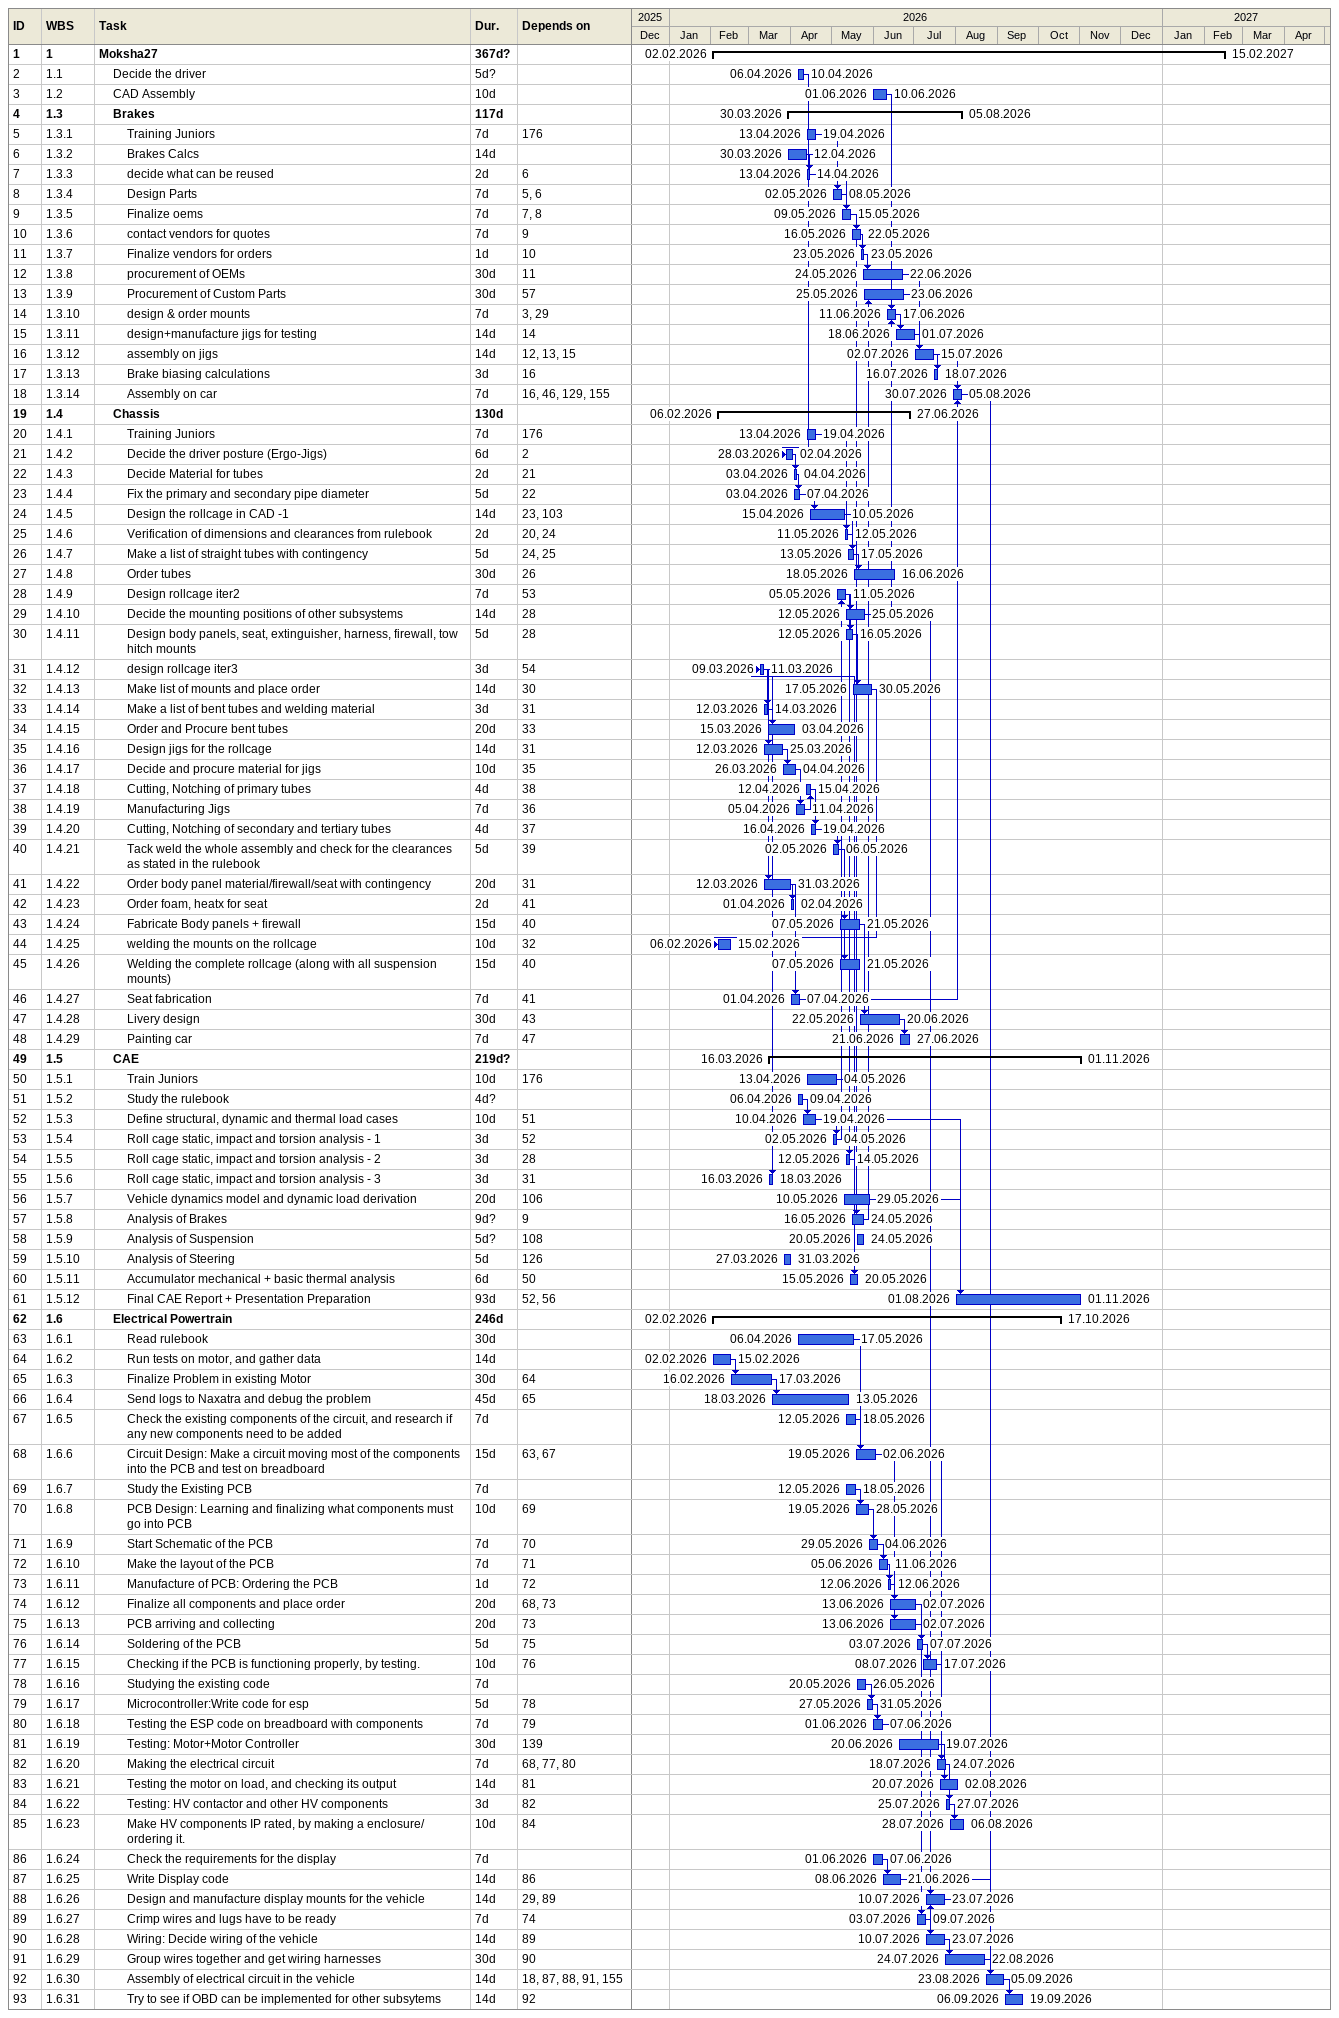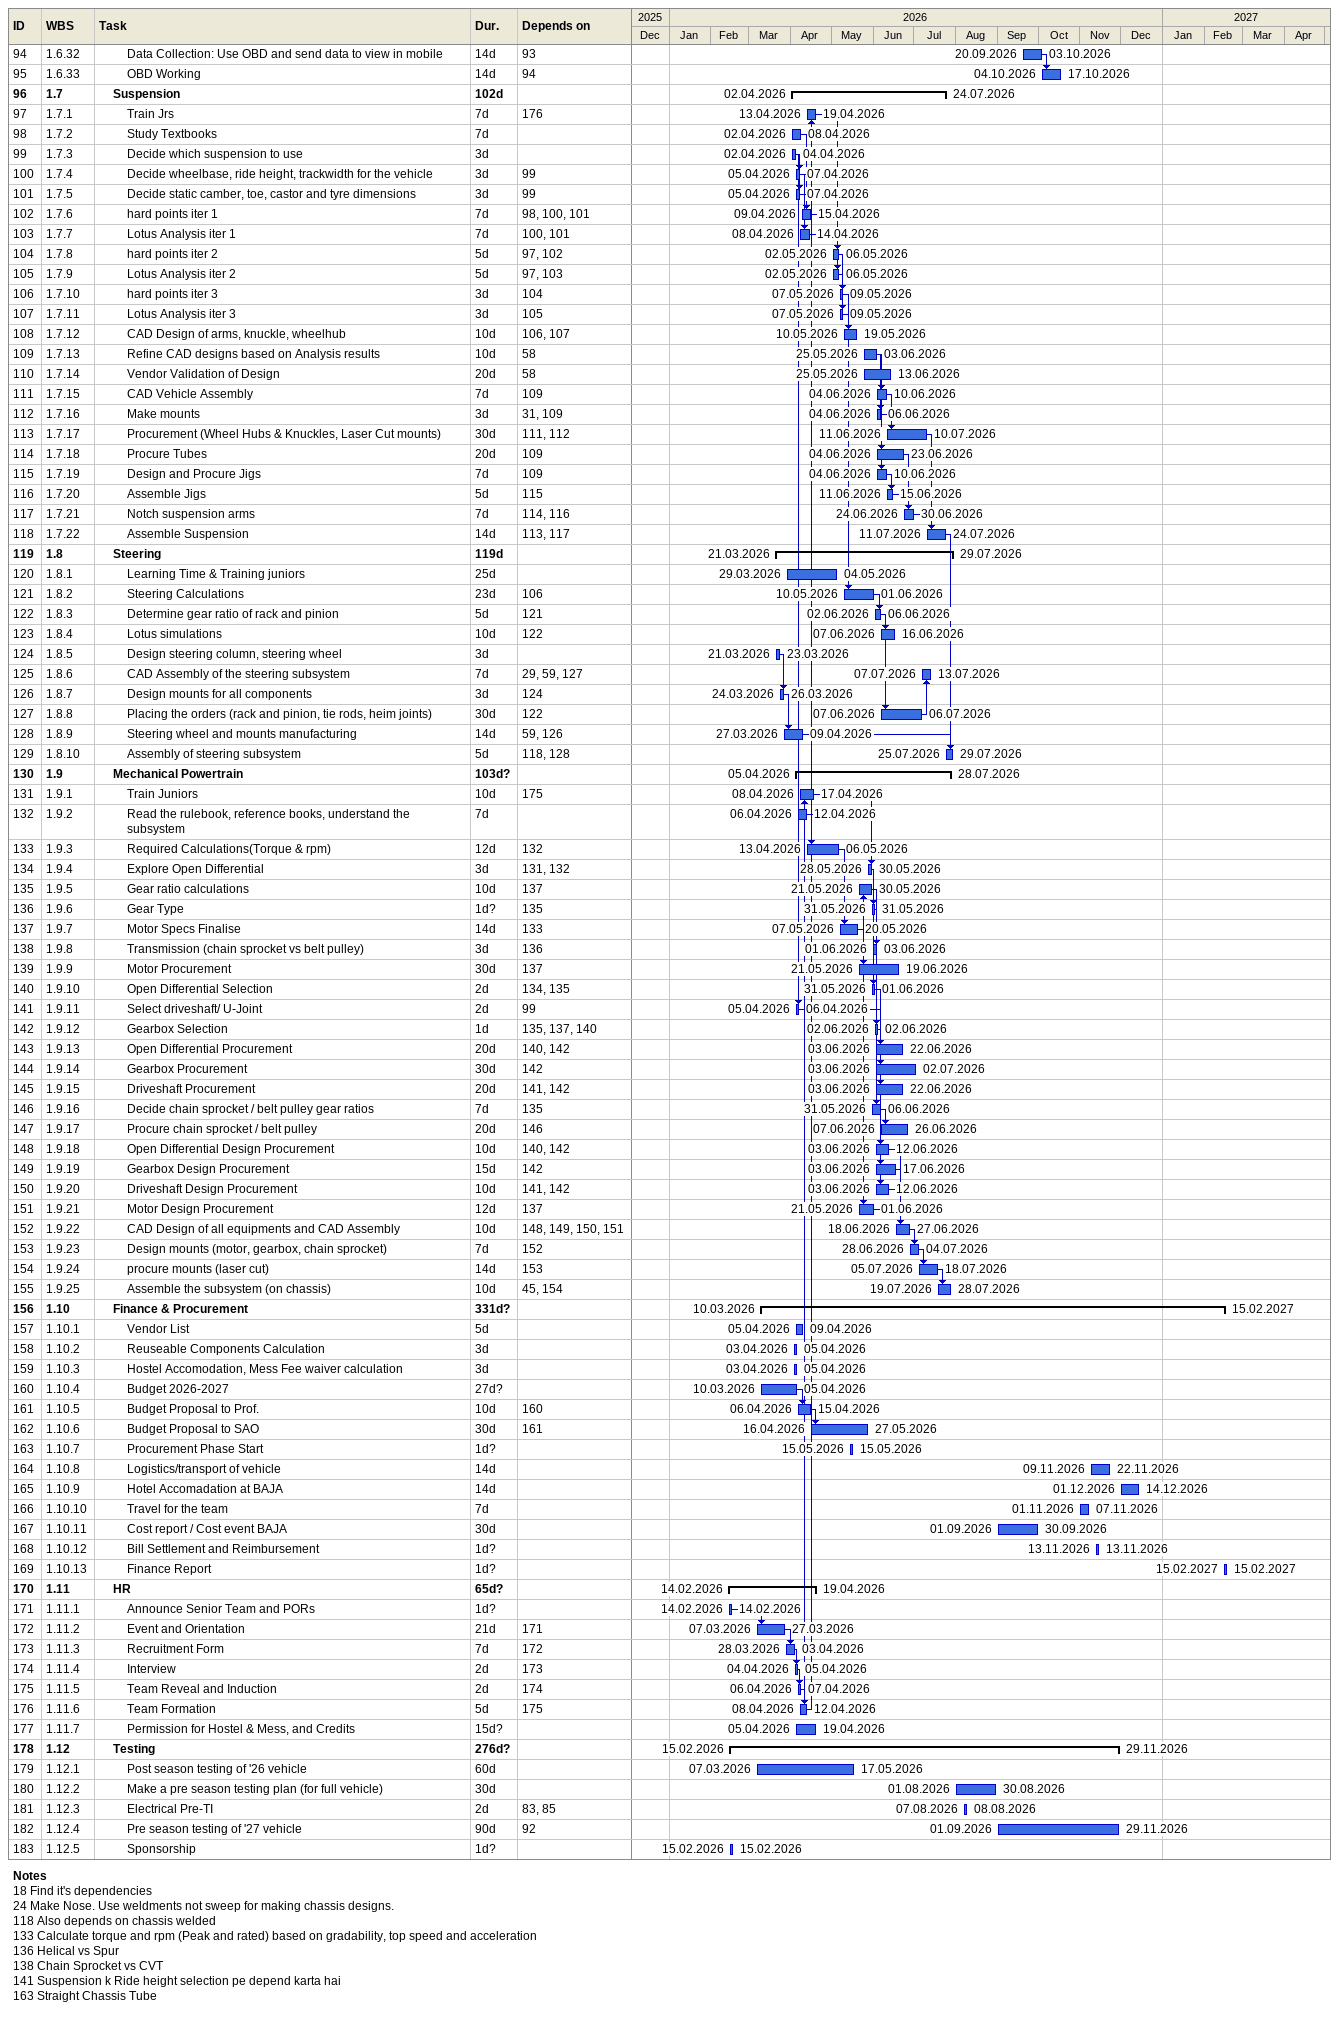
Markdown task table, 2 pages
| ID | WBS | Task | Duration | Start | Finish | Predecessors |
|---|---|---|---|---|---|---|
| 1 | 1 | **Moksha27** | 367d? | 2026-02-02 | 2027-02-15 |  |
| 2 | 1.1 | Decide the driver | 5d? | 2026-04-06 | 2026-04-10 |  |
| 3 | 1.2 | CAD Assembly | 10d | 2026-06-01 | 2026-06-10 |  |
| 4 | 1.3 | **Brakes** | 117d | 2026-03-30 | 2026-08-05 |  |
| 5 | 1.3.1 | Training Juniors | 7d | 2026-04-13 | 2026-04-19 | 176 |
| 6 | 1.3.2 | Brakes Calcs | 14d | 2026-03-30 | 2026-04-12 |  |
| 7 | 1.3.3 | decide what can be reused | 2d | 2026-04-13 | 2026-04-14 | 6 |
| 8 | 1.3.4 | Design Parts | 7d | 2026-05-02 | 2026-05-08 | 5, 6 |
| 9 | 1.3.5 | Finalize oems | 7d | 2026-05-09 | 2026-05-15 | 7, 8 |
| 10 | 1.3.6 | contact vendors for quotes | 7d | 2026-05-16 | 2026-05-22 | 9 |
| 11 | 1.3.7 | Finalize vendors for orders | 1d | 2026-05-23 | 2026-05-23 | 10 |
| 12 | 1.3.8 | procurement of OEMs | 30d | 2026-05-24 | 2026-06-22 | 11 |
| 13 | 1.3.9 | Procurement of Custom Parts | 30d | 2026-05-25 | 2026-06-23 | 57 |
| 14 | 1.3.10 | design & order mounts | 7d | 2026-06-11 | 2026-06-17 | 3, 29 |
| 15 | 1.3.11 | design+manufacture jigs for testing | 14d | 2026-06-18 | 2026-07-01 | 14 |
| 16 | 1.3.12 | assembly on jigs | 14d | 2026-07-02 | 2026-07-15 | 12, 13, 15 |
| 17 | 1.3.13 | Brake biasing calculations | 3d | 2026-07-16 | 2026-07-18 | 16 |
| 18 | 1.3.14 | Assembly on car | 7d | 2026-07-30 | 2026-08-05 | 16, 46, 129, 155 |
| 19 | 1.4 | **Chassis** | 130d | 2026-02-06 | 2026-06-27 |  |
| 20 | 1.4.1 | Training Juniors | 7d | 2026-04-13 | 2026-04-19 | 176 |
| 21 | 1.4.2 | Decide the driver posture (Ergo-Jigs) | 6d | 2026-03-28 | 2026-04-02 | 2 |
| 22 | 1.4.3 | Decide Material for tubes | 2d | 2026-04-03 | 2026-04-04 | 21 |
| 23 | 1.4.4 | Fix the primary and secondary pipe diameter | 5d | 2026-04-03 | 2026-04-07 | 22 |
| 24 | 1.4.5 | Design the rollcage in CAD -1 | 14d | 2026-04-15 | 2026-05-10 | 23, 103 |
| 25 | 1.4.6 | Verification of dimensions and clearances from rulebook | 2d | 2026-05-11 | 2026-05-12 | 20, 24 |
| 26 | 1.4.7 | Make a list of straight tubes with contingency | 5d | 2026-05-13 | 2026-05-17 | 24, 25 |
| 27 | 1.4.8 | Order tubes | 30d | 2026-05-18 | 2026-06-16 | 26 |
| 28 | 1.4.9 | Design rollcage iter2 | 7d | 2026-05-05 | 2026-05-11 | 53 |
| 29 | 1.4.10 | Decide the mounting positions of other subsystems | 14d | 2026-05-12 | 2026-05-25 | 28 |
| 30 | 1.4.11 | Design body panels, seat, extinguisher, harness, firewall, tow hitch mounts | 5d | 2026-05-12 | 2026-05-16 | 28 |
| 31 | 1.4.12 | design rollcage iter3 | 3d | 2026-03-09 | 2026-03-11 | 54 |
| 32 | 1.4.13 | Make list of mounts and place order | 14d | 2026-05-17 | 2026-05-30 | 30 |
| 33 | 1.4.14 | Make a list of bent tubes and welding material | 3d | 2026-03-12 | 2026-03-14 | 31 |
| 34 | 1.4.15 | Order and Procure bent tubes | 20d | 2026-03-15 | 2026-04-03 | 33 |
| 35 | 1.4.16 | Design jigs for the rollcage | 14d | 2026-03-12 | 2026-03-25 | 31 |
| 36 | 1.4.17 | Decide and procure material for jigs | 10d | 2026-03-26 | 2026-04-04 | 35 |
| 37 | 1.4.18 | Cutting, Notching of primary tubes | 4d | 2026-04-12 | 2026-04-15 | 38 |
| 38 | 1.4.19 | Manufacturing Jigs | 7d | 2026-04-05 | 2026-04-11 | 36 |
| 39 | 1.4.20 | Cutting, Notching of secondary and tertiary tubes | 4d | 2026-04-16 | 2026-04-19 | 37 |
| 40 | 1.4.21 | Tack weld the whole assembly and check for the clearances as stated in the rulebook | 5d | 2026-05-02 | 2026-05-06 | 39 |
| 41 | 1.4.22 | Order body panel material/firewall/seat with contingency | 20d | 2026-03-12 | 2026-03-31 | 31 |
| 42 | 1.4.23 | Order foam, heatx for seat | 2d | 2026-04-01 | 2026-04-02 | 41 |
| 43 | 1.4.24 | Fabricate Body panels + firewall | 15d | 2026-05-07 | 2026-05-21 | 40 |
| 44 | 1.4.25 | welding the mounts on the rollcage | 10d | 2026-02-06 | 2026-02-15 | 32 |
| 45 | 1.4.26 | Welding the complete rollcage (along with all suspension mounts) | 15d | 2026-05-07 | 2026-05-21 | 40 |
| 46 | 1.4.27 | Seat fabrication | 7d | 2026-04-01 | 2026-04-07 | 41 |
| 47 | 1.4.28 | Livery design | 30d | 2026-05-22 | 2026-06-20 | 43 |
| 48 | 1.4.29 | Painting car | 7d | 2026-06-21 | 2026-06-27 | 47 |
| 49 | 1.5 | **CAE** | 219d? | 2026-03-16 | 2026-11-01 |  |
| 50 | 1.5.1 | Train Juniors | 10d | 2026-04-13 | 2026-05-04 | 176 |
| 51 | 1.5.2 | Study the rulebook | 4d? | 2026-04-06 | 2026-04-09 |  |
| 52 | 1.5.3 | Define structural, dynamic and thermal load cases | 10d | 2026-04-10 | 2026-04-19 | 51 |
| 53 | 1.5.4 | Roll cage static, impact and torsion analysis - 1 | 3d | 2026-05-02 | 2026-05-04 | 52 |
| 54 | 1.5.5 | Roll cage static, impact and torsion analysis - 2 | 3d | 2026-05-12 | 2026-05-14 | 28 |
| 55 | 1.5.6 | Roll cage static, impact and torsion analysis - 3 | 3d | 2026-03-16 | 2026-03-18 | 31 |
| 56 | 1.5.7 | Vehicle dynamics model and dynamic load derivation | 20d | 2026-05-10 | 2026-05-29 | 106 |
| 57 | 1.5.8 | Analysis of Brakes | 9d? | 2026-05-16 | 2026-05-24 | 9 |
| 58 | 1.5.9 | Analysis of Suspension | 5d? | 2026-05-20 | 2026-05-24 | 108 |
| 59 | 1.5.10 | Analysis of Steering | 5d | 2026-03-27 | 2026-03-31 | 126 |
| 60 | 1.5.11 | Accumulator mechanical + basic thermal analysis | 6d | 2026-05-15 | 2026-05-20 | 50 |
| 61 | 1.5.12 | Final CAE Report + Presentation Preparation | 93d | 2026-08-01 | 2026-11-01 | 52, 56 |
| 62 | 1.6 | **Electrical Powertrain** | 246d | 2026-02-02 | 2026-10-17 |  |
| 63 | 1.6.1 | Read rulebook | 30d | 2026-04-06 | 2026-05-17 |  |
| 64 | 1.6.2 | Run tests on motor, and gather data | 14d | 2026-02-02 | 2026-02-15 |  |
| 65 | 1.6.3 | Finalize Problem in existing Motor | 30d | 2026-02-16 | 2026-03-17 | 64 |
| 66 | 1.6.4 | Send logs to Naxatra and debug the problem | 45d | 2026-03-18 | 2026-05-13 | 65 |
| 67 | 1.6.5 | Check the existing components of the circuit, and research if any new components need to be added | 7d | 2026-05-12 | 2026-05-18 |  |
| 68 | 1.6.6 | Circuit Design: Make a circuit moving most of the components into the PCB and test on breadboard | 15d | 2026-05-19 | 2026-06-02 | 63, 67 |
| 69 | 1.6.7 | Study the Existing PCB | 7d | 2026-05-12 | 2026-05-18 |  |
| 70 | 1.6.8 | PCB Design: Learning and finalizing what components must go into PCB | 10d | 2026-05-19 | 2026-05-28 | 69 |
| 71 | 1.6.9 | Start Schematic of the PCB | 7d | 2026-05-29 | 2026-06-04 | 70 |
| 72 | 1.6.10 | Make the layout of the PCB | 7d | 2026-06-05 | 2026-06-11 | 71 |
| 73 | 1.6.11 | Manufacture of PCB: Ordering the PCB | 1d | 2026-06-12 | 2026-06-12 | 72 |
| 74 | 1.6.12 | Finalize all components and place order | 20d | 2026-06-13 | 2026-07-02 | 68, 73 |
| 75 | 1.6.13 | PCB arriving and collecting | 20d | 2026-06-13 | 2026-07-02 | 73 |
| 76 | 1.6.14 | Soldering of the PCB | 5d | 2026-07-03 | 2026-07-07 | 75 |
| 77 | 1.6.15 | Checking if the PCB is functioning properly, by testing. | 10d | 2026-07-08 | 2026-07-17 | 76 |
| 78 | 1.6.16 | Studying the existing code | 7d | 2026-05-20 | 2026-05-26 |  |
| 79 | 1.6.17 | Microcontroller:Write code for esp | 5d | 2026-05-27 | 2026-05-31 | 78 |
| 80 | 1.6.18 | Testing the ESP code on breadboard with components | 7d | 2026-06-01 | 2026-06-07 | 79 |
| 81 | 1.6.19 | Testing: Motor+Motor Controller | 30d | 2026-06-20 | 2026-07-19 | 139 |
| 82 | 1.6.20 | Making the electrical circuit | 7d | 2026-07-18 | 2026-07-24 | 68, 77, 80 |
| 83 | 1.6.21 | Testing the motor on load, and checking its output | 14d | 2026-07-20 | 2026-08-02 | 81 |
| 84 | 1.6.22 | Testing: HV contactor and other HV components | 3d | 2026-07-25 | 2026-07-27 | 82 |
| 85 | 1.6.23 | Make HV components IP rated, by making a enclosure/ ordering it. | 10d | 2026-07-28 | 2026-08-06 | 84 |
| 86 | 1.6.24 | Check the requirements for the display | 7d | 2026-06-01 | 2026-06-07 |  |
| 87 | 1.6.25 | Write Display code | 14d | 2026-06-08 | 2026-06-21 | 86 |
| 88 | 1.6.26 | Design and manufacture display mounts for the vehicle | 14d | 2026-07-10 | 2026-07-23 | 29, 89 |
| 89 | 1.6.27 | Crimp wires and lugs have to be ready | 7d | 2026-07-03 | 2026-07-09 | 74 |
| 90 | 1.6.28 | Wiring: Decide wiring of the vehicle | 14d | 2026-07-10 | 2026-07-23 | 89 |
| 91 | 1.6.29 | Group wires together and get wiring harnesses | 30d | 2026-07-24 | 2026-08-22 | 90 |
| 92 | 1.6.30 | Assembly of electrical circuit in the vehicle | 14d | 2026-08-23 | 2026-09-05 | 18, 87, 88, 91, 155 |
| 93 | 1.6.31 | Try to see if OBD can be implemented for other subsytems | 14d | 2026-09-06 | 2026-09-19 | 92 |
| 94 | 1.6.32 | Data Collection: Use OBD and send data to view in mobile | 14d | 2026-09-20 | 2026-10-03 | 93 |
| 95 | 1.6.33 | OBD Working | 14d | 2026-10-04 | 2026-10-17 | 94 |
| 96 | 1.7 | **Suspension** | 102d | 2026-04-02 | 2026-07-24 |  |
| 97 | 1.7.1 | Train Jrs | 7d | 2026-04-13 | 2026-04-19 | 176 |
| 98 | 1.7.2 | Study Textbooks | 7d | 2026-04-02 | 2026-04-08 |  |
| 99 | 1.7.3 | Decide which suspension to use | 3d | 2026-04-02 | 2026-04-04 |  |
| 100 | 1.7.4 | Decide wheelbase, ride height, trackwidth for the vehicle | 3d | 2026-04-05 | 2026-04-07 | 99 |
| 101 | 1.7.5 | Decide static camber, toe, castor and tyre dimensions | 3d | 2026-04-05 | 2026-04-07 | 99 |
| 102 | 1.7.6 | hard points iter 1 | 7d | 2026-04-09 | 2026-04-15 | 98, 100, 101 |
| 103 | 1.7.7 | Lotus Analysis iter 1 | 7d | 2026-04-08 | 2026-04-14 | 100, 101 |
| 104 | 1.7.8 | hard points iter 2 | 5d | 2026-05-02 | 2026-05-06 | 97, 102 |
| 105 | 1.7.9 | Lotus Analysis iter 2 | 5d | 2026-05-02 | 2026-05-06 | 97, 103 |
| 106 | 1.7.10 | hard points iter 3 | 3d | 2026-05-07 | 2026-05-09 | 104 |
| 107 | 1.7.11 | Lotus Analysis iter 3 | 3d | 2026-05-07 | 2026-05-09 | 105 |
| 108 | 1.7.12 | CAD Design of arms, knuckle, wheelhub | 10d | 2026-05-10 | 2026-05-19 | 106, 107 |
| 109 | 1.7.13 | Refine CAD designs based on Analysis results | 10d | 2026-05-25 | 2026-06-03 | 58 |
| 110 | 1.7.14 | Vendor Validation of Design | 20d | 2026-05-25 | 2026-06-13 | 58 |
| 111 | 1.7.15 | CAD Vehicle Assembly | 7d | 2026-06-04 | 2026-06-10 | 109 |
| 112 | 1.7.16 | Make mounts | 3d | 2026-06-04 | 2026-06-06 | 31, 109 |
| 113 | 1.7.17 | Procurement (Wheel Hubs & Knuckles, Laser Cut mounts) | 30d | 2026-06-11 | 2026-07-10 | 111, 112 |
| 114 | 1.7.18 | Procure Tubes | 20d | 2026-06-04 | 2026-06-23 | 109 |
| 115 | 1.7.19 | Design and Procure Jigs | 7d | 2026-06-04 | 2026-06-10 | 109 |
| 116 | 1.7.20 | Assemble Jigs | 5d | 2026-06-11 | 2026-06-15 | 115 |
| 117 | 1.7.21 | Notch suspension arms | 7d | 2026-06-24 | 2026-06-30 | 114, 116 |
| 118 | 1.7.22 | Assemble Suspension | 14d | 2026-07-11 | 2026-07-24 | 113, 117 |
| 119 | 1.8 | **Steering** | 119d | 2026-03-21 | 2026-07-29 |  |
| 120 | 1.8.1 | Learning Time & Training juniors | 25d | 2026-03-29 | 2026-05-04 |  |
| 121 | 1.8.2 | Steering Calculations | 23d | 2026-05-10 | 2026-06-01 | 106 |
| 122 | 1.8.3 | Determine gear ratio of rack and pinion | 5d | 2026-06-02 | 2026-06-06 | 121 |
| 123 | 1.8.4 | Lotus simulations | 10d | 2026-06-07 | 2026-06-16 | 122 |
| 124 | 1.8.5 | Design steering column, steering wheel | 3d | 2026-03-21 | 2026-03-23 |  |
| 125 | 1.8.6 | CAD Assembly of the steering subsystem | 7d | 2026-07-07 | 2026-07-13 | 29, 59, 127 |
| 126 | 1.8.7 | Design mounts for all components | 3d | 2026-03-24 | 2026-03-26 | 124 |
| 127 | 1.8.8 | Placing the orders (rack and pinion, tie rods, heim joints) | 30d | 2026-06-07 | 2026-07-06 | 122 |
| 128 | 1.8.9 | Steering wheel and mounts manufacturing | 14d | 2026-03-27 | 2026-04-09 | 59, 126 |
| 129 | 1.8.10 | Assembly of steering subsystem | 5d | 2026-07-25 | 2026-07-29 | 118, 128 |
| 130 | 1.9 | **Mechanical Powertrain** | 103d? | 2026-04-05 | 2026-07-28 |  |
| 131 | 1.9.1 | Train Juniors | 10d | 2026-04-08 | 2026-04-17 | 175 |
| 132 | 1.9.2 | Read the rulebook, reference books, understand the subsystem | 7d | 2026-04-06 | 2026-04-12 |  |
| 133 | 1.9.3 | Required Calculations(Torque & rpm) | 12d | 2026-04-13 | 2026-05-06 | 132 |
| 134 | 1.9.4 | Explore Open Differential | 3d | 2026-05-28 | 2026-05-30 | 131, 132 |
| 135 | 1.9.5 | Gear ratio calculations | 10d | 2026-05-21 | 2026-05-30 | 137 |
| 136 | 1.9.6 | Gear Type | 1d? | 2026-05-31 | 2026-05-31 | 135 |
| 137 | 1.9.7 | Motor Specs Finalise | 14d | 2026-05-07 | 2026-05-20 | 133 |
| 138 | 1.9.8 | Transmission (chain sprocket vs belt pulley) | 3d | 2026-06-01 | 2026-06-03 | 136 |
| 139 | 1.9.9 | Motor Procurement | 30d | 2026-05-21 | 2026-06-19 | 137 |
| 140 | 1.9.10 | Open Differential Selection | 2d | 2026-05-31 | 2026-06-01 | 134, 135 |
| 141 | 1.9.11 | Select driveshaft/ U-Joint | 2d | 2026-04-05 | 2026-04-06 | 99 |
| 142 | 1.9.12 | Gearbox Selection | 1d | 2026-06-02 | 2026-06-02 | 135, 137, 140 |
| 143 | 1.9.13 | Open Differential Procurement | 20d | 2026-06-03 | 2026-06-22 | 140, 142 |
| 144 | 1.9.14 | Gearbox Procurement | 30d | 2026-06-03 | 2026-07-02 | 142 |
| 145 | 1.9.15 | Driveshaft Procurement | 20d | 2026-06-03 | 2026-06-22 | 141, 142 |
| 146 | 1.9.16 | Decide chain sprocket / belt pulley gear ratios | 7d | 2026-05-31 | 2026-06-06 | 135 |
| 147 | 1.9.17 | Procure chain sprocket / belt pulley | 20d | 2026-06-07 | 2026-06-26 | 146 |
| 148 | 1.9.18 | Open Differential Design Procurement | 10d | 2026-06-03 | 2026-06-12 | 140, 142 |
| 149 | 1.9.19 | Gearbox Design Procurement | 15d | 2026-06-03 | 2026-06-17 | 142 |
| 150 | 1.9.20 | Driveshaft Design Procurement | 10d | 2026-06-03 | 2026-06-12 | 141, 142 |
| 151 | 1.9.21 | Motor Design Procurement | 12d | 2026-05-21 | 2026-06-01 | 137 |
| 152 | 1.9.22 | CAD Design of all equipments and CAD Assembly | 10d | 2026-06-18 | 2026-06-27 | 148, 149, 150, 151 |
| 153 | 1.9.23 | Design mounts (motor, gearbox, chain sprocket) | 7d | 2026-06-28 | 2026-07-04 | 152 |
| 154 | 1.9.24 | procure mounts (laser cut) | 14d | 2026-07-05 | 2026-07-18 | 153 |
| 155 | 1.9.25 | Assemble the subsystem (on chassis) | 10d | 2026-07-19 | 2026-07-28 | 45, 154 |
| 156 | 1.10 | **Finance & Procurement** | 331d? | 2026-03-10 | 2027-02-15 |  |
| 157 | 1.10.1 | Vendor List | 5d | 2026-04-05 | 2026-04-09 |  |
| 158 | 1.10.2 | Reuseable Components Calculation | 3d | 2026-04-03 | 2026-04-05 |  |
| 159 | 1.10.3 | Hostel Accomodation, Mess Fee waiver calculation | 3d | 2026-04-03 | 2026-04-05 |  |
| 160 | 1.10.4 | Budget 2026-2027 | 27d? | 2026-03-10 | 2026-04-05 |  |
| 161 | 1.10.5 | Budget Proposal to Prof. | 10d | 2026-04-06 | 2026-04-15 | 160 |
| 162 | 1.10.6 | Budget Proposal to SAO | 30d | 2026-04-16 | 2026-05-27 | 161 |
| 163 | 1.10.7 | Procurement Phase Start | 1d? | 2026-05-15 | 2026-05-15 |  |
| 164 | 1.10.8 | Logistics/transport of vehicle | 14d | 2026-11-09 | 2026-11-22 |  |
| 165 | 1.10.9 | Hotel Accomadation at BAJA | 14d | 2026-12-01 | 2026-12-14 |  |
| 166 | 1.10.10 | Travel for the team | 7d | 2026-11-01 | 2026-11-07 |  |
| 167 | 1.10.11 | Cost report / Cost event BAJA | 30d | 2026-09-01 | 2026-09-30 |  |
| 168 | 1.10.12 | Bill Settlement and Reimbursement | 1d? | 2026-11-13 | 2026-11-13 |  |
| 169 | 1.10.13 | Finance Report | 1d? | 2027-02-15 | 2027-02-15 |  |
| 170 | 1.11 | **HR** | 65d? | 2026-02-14 | 2026-04-19 |  |
| 171 | 1.11.1 | Announce Senior Team and PORs | 1d? | 2026-02-14 | 2026-02-14 |  |
| 172 | 1.11.2 | Event and Orientation | 21d | 2026-03-07 | 2026-03-27 | 171 |
| 173 | 1.11.3 | Recruitment Form | 7d | 2026-03-28 | 2026-04-03 | 172 |
| 174 | 1.11.4 | Interview | 2d | 2026-04-04 | 2026-04-05 | 173 |
| 175 | 1.11.5 | Team Reveal and Induction | 2d | 2026-04-06 | 2026-04-07 | 174 |
| 176 | 1.11.6 | Team Formation | 5d | 2026-04-08 | 2026-04-12 | 175 |
| 177 | 1.11.7 | Permission for Hostel & Mess, and Credits | 15d? | 2026-04-05 | 2026-04-19 |  |
| 178 | 1.12 | **Testing** | 276d? | 2026-02-15 | 2026-11-29 |  |
| 179 | 1.12.1 | Post season testing of '26 vehicle | 60d | 2026-03-07 | 2026-05-17 |  |
| 180 | 1.12.2 | Make a pre season testing plan (for full vehicle) | 30d | 2026-08-01 | 2026-08-30 |  |
| 181 | 1.12.3 | Electrical Pre-TI | 2d | 2026-08-07 | 2026-08-08 | 83, 85 |
| 182 | 1.12.4 | Pre season testing of '27 vehicle | 90d | 2026-09-01 | 2026-11-29 | 92 |
| 183 | 1.12.5 | Sponsorship | 1d? | 2026-02-15 | 2026-02-15 |  |

Notes
- 18: Find it's dependencies
- 24: Make Nose. Use weldments not sweep for making chassis designs.
- 118: Also depends on chassis welded
- 133: Calculate torque and rpm (Peak and rated) based on gradability, top speed and acceleration
- 136: Helical vs Spur
- 138: Chain Sprocket vs CVT
- 141: Suspension k Ride height selection pe depend karta hai
- 163: Straight Chassis Tube
